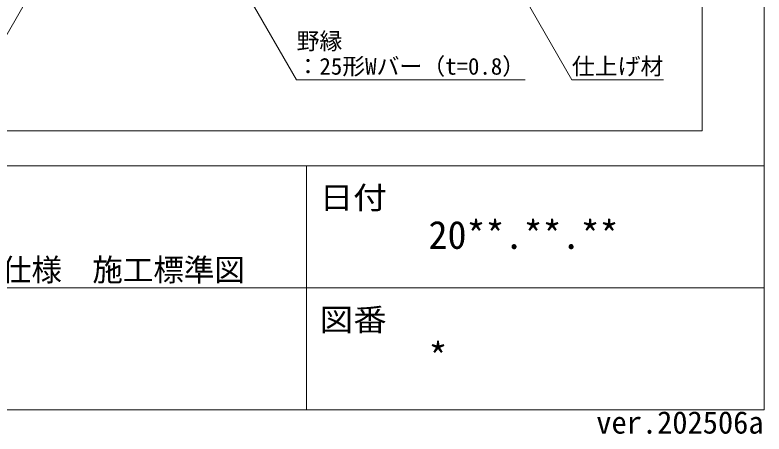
# Model space of a CAD drawing. Units: millimetres on the paper, enlarged 40 times, with parts at other scales. Extents: x -7800 to 7800, y -5578 to 5491.
# Drawn here: x 5835 to 7800, y -5578 to -4480 of the extents above; entities that cross this region are included whole.
import ezdxf
from ezdxf.enums import TextEntityAlignment as Align

# ---------------------------------------------------------------- set-up
doc = ezdxf.new("R2010")
doc.units = ezdxf.units.MM
doc.header["$LTSCALE"] = 40
for name, color, linetype, lineweight in [('7-6_文字', 7, 'Continuous', 18), ('F-2_太線１', 3, 'Continuous', 18), ('F-6_文字', 7, 'Continuous', 18)]:
    doc.layers.add(name, color=color, linetype=linetype, lineweight=lineweight)
doc.styles.add('ＭＳ ゴシック', font='')
doc.styles.get('ＭＳ ゴシック').set_extended_font_data('MS Gothic')

msp = doc.modelspace()

# ---------------------------------------------------------------- linework, layer by layer
at = {"layer": '7-6_文字'}
for p, q in [((5943.63, -4306.44), (5773.67, -4600.81)), ((6404.45, -4355.87), (6573.92, -4649.41)), ((7295.94, -4649.41), (7163.26, -4419.6)), ((7173.92, -4649.41), (6573.92, -4649.41)), ((7535.94, -4649.41), (7295.94, -4649.41))]:
    msp.add_line(p, q, dxfattribs=at)
at = {"layer": 'F-2_太線１'}
for p, q in [((7800, 5485.15), (7800, -5514.85)), ((7638.17, -2399.73), (7638.17, -4681.59)), ((7638.17, -4681.59), (7638.17, -4783.77)), ((4571.89, -4783.77), (7638.17, -4783.77)), ((-7800, -4874.85), (7800, -4874.85)), ((-7800, -5514.85), (7800, -5514.85))]:
    msp.add_line(p, q, dxfattribs=at)
at = {"layer": 'F-2_太線１', "color": 7}
for p, q in [((6600, -4874.85), (6600, -5514.85)), ((1300, -5194.85), (7800, -5194.85))]:
    msp.add_line(p, q, dxfattribs=at)

# ---------------------------------------------------------------- texts
at = {"layer": '7-6_文字', "style": 'ＭＳ ゴシック'}
for s, p in [('野縁', (6573.92, -4583.34)), ('：25形Wバー（t=0.8）', (6573.92, -4649.41)), ('仕上げ材', (7295.94, -4649.41))]:
    msp.add_text(s, height=43.99, dxfattribs=at).set_placement(p, align=Align.BOTTOM_LEFT)
at = {"layer": 'F-6_文字', "color": 4, "style": 'ＭＳ ゴシック', "width": 1.1}
for s, p in [('日付', (6634.51, -5005.55)), ('図番', (6634.51, -5325.55))]:
    msp.add_text(s, height=58.65, dxfattribs=at).set_placement(p, align=Align.BOTTOM_LEFT)
at = {"layer": 'F-6_文字', "color": 4, "style": 'ＭＳ ゴシック'}
for s, height, p in [('20**.**.**', 73.31, (6920, -5114.85)), ('新耐震FullPower天井 C40型 高耐食仕様  施工標準図', 58.65, (4520, -5194.85)), ('*', 73.31, (6920, -5434.85)), ('ver.202506a', 58.65, (7360, -5594.85))]:
    msp.add_text(s, height=height, dxfattribs=at).set_placement(p, align=Align.BOTTOM_LEFT)

doc.saveas('drawing.dxf')
